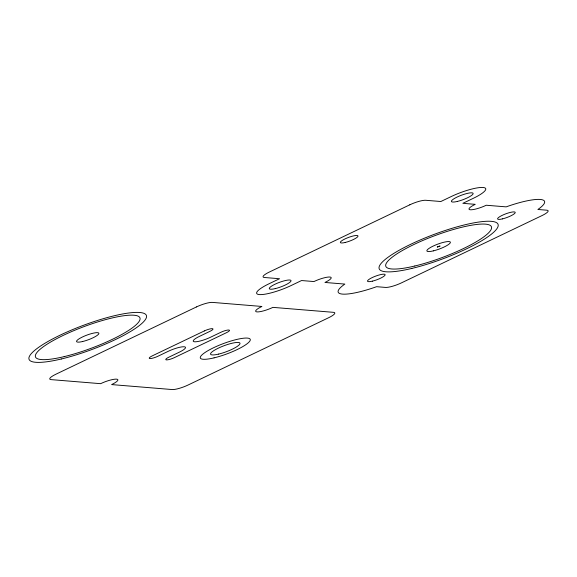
<?xml version="1.0" encoding="UTF-8"?>
<svg xmlns="http://www.w3.org/2000/svg" width="577" height="577" viewBox="0 0 577 577"><rect width="100%" height="100%" fill="white"/><g stroke="black" fill="none" stroke-linecap="round" stroke-linejoin="round"><path stroke-width="0.87" d="M437.308 246.999L439.948 246.069L437.308 246.999M196.476 306.928L55.983 374.184A12.528 2.56 -20.5 0 0 51.086 379.616L100.614 383.676A12.528 2.56 -20.5 0 1 116.525 379.147A12.528 2.56 -20.5 0 1 111.621 384.585L172.162 389.547A12.528 2.56 -20.5 0 0 188.073 385.018L328.558 317.761A12.528 2.56 -20.5 0 0 333.463 312.33L272.921 307.368A12.528 2.56 -20.5 0 1 257.01 311.897A12.528 2.56 -20.5 0 1 261.915 306.459L212.386 302.398A12.528 2.56 -20.5 0 0 196.476 306.928M409.807 204.806L269.322 272.055A12.528 2.56 -20.5 0 0 264.417 277.494L279.549 278.734L269.142 283.711A25.063 5.128 -20.5 0 0 259.34 294.58A25.063 5.128 -20.5 0 0 291.154 285.521L301.562 280.537L313.946 281.554A12.528 2.56 -20.5 0 1 329.856 277.025A12.528 2.56 -20.5 0 1 324.952 282.456L344.858 284.086A40.729 8.33 -20.5 0 0 342.514 294.104A40.729 8.33 -20.5 0 0 376.593 286.69L385.494 287.418A12.528 2.56 -20.5 0 0 401.404 282.889L541.89 215.639A12.528 2.56 -20.5 0 0 546.794 210.201L537.894 209.473A40.729 8.33 -20.5 0 0 540.238 199.454A40.729 8.33 -20.5 0 0 506.159 206.869L486.252 205.239A12.528 2.56 -20.5 0 1 470.342 209.768A12.528 2.56 -20.5 0 1 475.246 204.337L462.862 203.32L473.27 198.337A25.063 5.128 -20.5 0 0 483.079 187.475A25.063 5.128 -20.5 0 0 451.257 196.533L440.85 201.517L425.718 200.277A12.528 2.56 -20.5 0 0 409.807 204.806M204.381 330.917L152.35 355.829A6.268 1.284 -20.5 0 0 149.897 358.548A6.268 1.284 -20.5 0 0 157.853 356.283L168.253 351.299A12.528 2.56 -20.5 0 1 184.164 346.77A12.528 2.56 -20.5 0 1 179.267 352.201L168.859 357.185A6.268 1.284 -20.5 0 0 166.407 359.897A6.268 1.284 -20.5 0 0 174.362 357.632L226.393 332.727A6.268 1.284 -20.5 0 0 228.845 330.008A6.268 1.284 -20.5 0 0 220.89 332.273L210.482 337.257A12.528 2.56 -20.5 0 1 194.572 341.786A12.528 2.56 -20.5 0 1 199.476 336.355L209.884 331.371A6.268 1.284 -20.5 0 0 212.336 328.652A6.268 1.284 -20.5 0 0 204.381 330.917M64.191 356.622A55.767 11.403 -20.5 0 0 140.002 318.064A55.767 11.403 -20.5 0 0 58.926 337.509A55.767 11.403 -20.5 0 0 64.191 356.622M61.285 358.995A62.655 12.817 -20.5 0 0 146.464 315.677A62.655 12.817 -20.5 0 0 55.363 337.523A62.655 12.817 -20.5 0 0 61.285 358.995M82.684 341.505A11.908 2.438 -20.5 0 0 98.869 333.268A11.908 2.438 -20.5 0 0 81.559 337.422A11.908 2.438 -20.5 0 0 82.684 341.505M218.69 354.083A15.666 3.202 -20.5 0 0 239.982 343.25A15.666 3.202 -20.5 0 0 217.204 348.71A15.666 3.202 -20.5 0 0 218.69 354.083M214.06 357.863A26.629 5.445 -20.5 0 0 250.267 339.449A26.629 5.445 -20.5 0 0 211.55 348.732A26.629 5.445 -20.5 0 0 214.06 357.863M411.87 268.428A63.441 12.975 -20.5 0 0 498.124 224.561A63.441 12.975 -20.5 0 0 405.883 246.675A63.441 12.975 -20.5 0 0 411.87 268.428M457.373 201.431A11.59 2.373 -20.5 0 0 473.133 193.418A11.59 2.373 -20.5 0 0 456.284 197.457A11.59 2.373 -20.5 0 0 457.373 201.431M275.265 288.615A11.59 2.373 -20.5 0 0 291.024 280.602A11.59 2.373 -20.5 0 0 274.169 284.641A11.59 2.373 -20.5 0 0 275.265 288.615M502.452 218.885A9.398 1.919 -20.5 0 0 515.232 212.386A9.398 1.919 -20.5 0 0 501.564 215.661A9.398 1.919 -20.5 0 0 502.452 218.885M372.374 281.158A9.398 1.919 -20.5 0 0 385.147 274.659A9.398 1.919 -20.5 0 0 371.487 277.934A9.398 1.919 -20.5 0 0 372.374 281.158M345.234 242.463A9.398 1.919 -20.5 0 0 358.007 235.964A9.398 1.919 -20.5 0 0 344.339 239.239A9.398 1.919 -20.5 0 0 345.234 242.463M414.841 265.997A56.395 11.533 -20.5 0 0 491.51 227.006A56.395 11.533 -20.5 0 0 409.519 246.667A56.395 11.533 -20.5 0 0 414.841 265.997M433.341 250.872A12.528 2.56 -20.5 0 0 450.377 242.21A12.528 2.56 -20.5 0 0 432.159 246.581A12.528 2.56 -20.5 0 0 433.341 250.872"/></g></svg>
